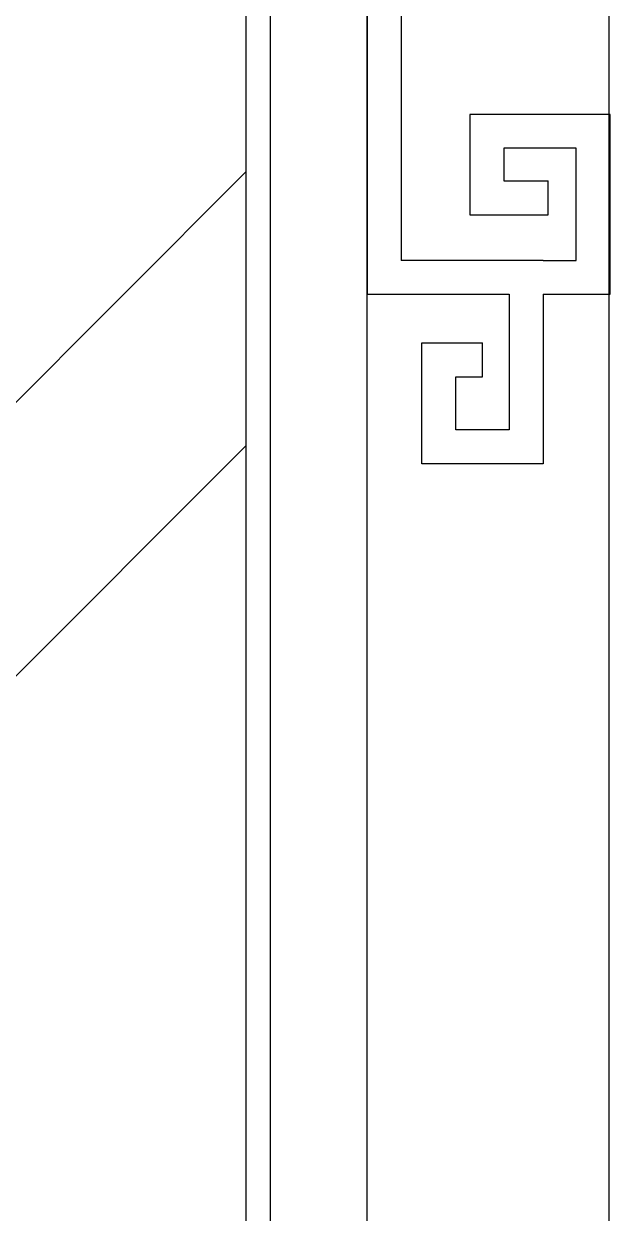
# Model space of a CAD drawing. Extents: x -747 to 1683, y 3278 to 5498.
# Drawn here: x 742.4 to 863.6, y 4431.3 to 4677 of the extents above; entities that cross this region are included whole.
import ezdxf

# ---------------------------------------------------------------- set-up
doc = ezdxf.new("R2010")
doc.units = 0
doc.header["$MEASUREMENT"] = 0
for name, color, linetype in [('3', 3, 'CONTINUOUS'), ('7', 7, 'CONTINUOUS'), ('BH', 3, 'CONTINUOUS')]:
    doc.layers.add(name, color=color, linetype=linetype)

msp = doc.modelspace()

# ---------------------------------------------------------------- hatches: boundary and pattern name
at = {"layer": 'BH'}
h = msp.add_hatch(dxfattribs=at)
h.set_pattern_fill('AR-RROOF', color=256, scale=400, angle=45, style=0)
h.set_pattern_definition([(45, (-34099.74, 3331.8), (339.4113, 905.0967), [6000, -800, 2000, -400]), (45, (-33865, 3849.4), (-659.0235, 93.338), [1200, -132, 2400, -300]), (45, (-34198.73, 3713.65), (1281.2775, 1660.2867), [3200, -560, 1600, -400])])
h.paths.add_polyline_path([(148.37, 4308.44), (788.37, 4308.44), (788.37, 5038.44), (148.37, 5038.44)])

# ---------------------------------------------------------------- linework, layer by layer
at = {"layer": '3'}
for p, q in [((820.39, 4716.71), (820.39, 4628.17)), ((850.71, 4637.61), (850.71, 4644.63)), ((849.7, 4628.17), (820.39, 4628.17)), ((837.18, 4604.13), (837.18, 4611.15))]:
    msp.add_line(p, q, dxfattribs=at)
msp.add_lwpolyline([(143.37, 4303.44), (793.37, 4303.44), (793.37, 5043.44), (143.37, 5043.44)], close=True, dxfattribs=at)
for points in [[(813.37, 4723.72), (813.37, 4621.16), (842.69, 4621.16)], [(849.7, 4621.16), (863.56, 4621.16), (863.56, 4658.34), (834.56, 4658.34), (834.56, 4637.61), (850.71, 4637.61)], [(849.7, 4628.17), (856.54, 4628.17), (856.54, 4651.32), (841.58, 4651.32), (841.58, 4644.63), (850.71, 4644.63)], [(849.7, 4621.16), (849.7, 4586.13), (824.66, 4586.13), (824.66, 4611.15), (837.18, 4611.15)], [(842.69, 4621.16), (842.69, 4621.16), (842.69, 4593.15), (831.68, 4593.15), (831.68, 4604.13), (837.18, 4604.13)]]:
    msp.add_lwpolyline(points, dxfattribs=at)
at = {"layer": '7'}
for points in [[(73.37, 4233.44), (863.37, 4233.44), (863.37, 5113.44), (73.37, 5113.44)], [(123.37, 4283.44), (813.37, 4283.44), (813.37, 5063.44), (123.37, 5063.44)], [(148.37, 4308.44), (788.37, 4308.44), (788.37, 5038.44), (148.37, 5038.44)]]:
    msp.add_lwpolyline(points, close=True, dxfattribs=at)

doc.saveas('drawing.dxf')
